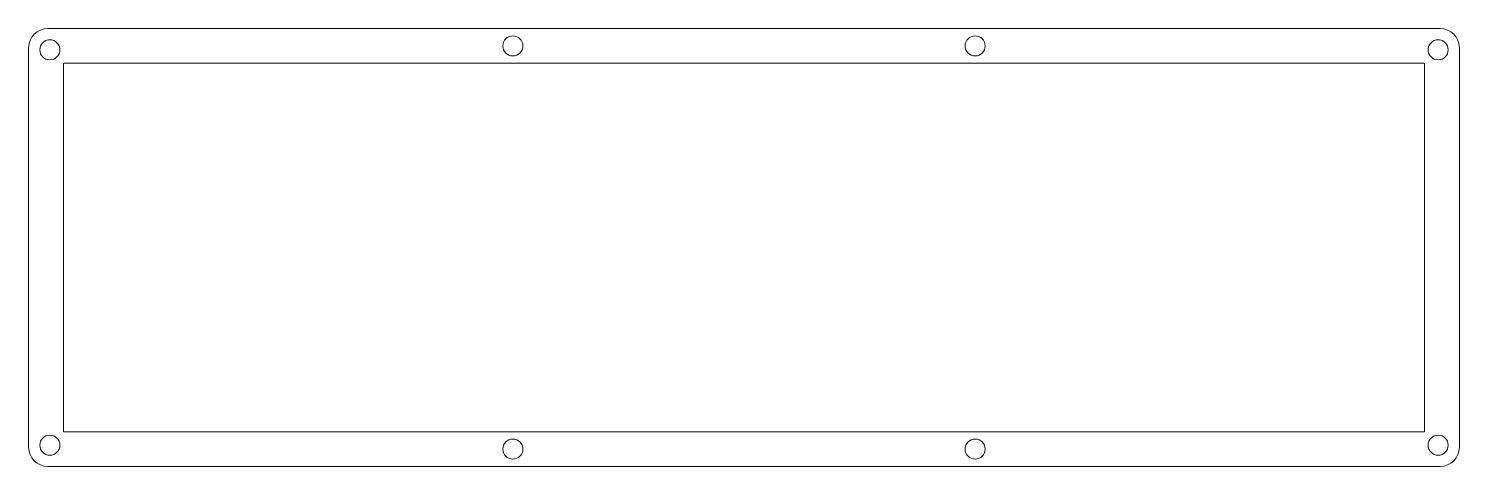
# Model space of a CAD drawing. Header units: millimetres. Extents: x 0 to 371, y 0 to 114.
import ezdxf

# ---------------------------------------------------------------- set-up
doc = ezdxf.new("R2010")
doc.units = ezdxf.units.MM
doc.header["$MEASUREMENT"] = 0

msp = doc.modelspace()

# ---------------------------------------------------------------- linework, layer by layer
at = {"lineweight": 0}
for p, q in [((365.775, 113.6), (5, 113.6)), ((0, 108.6), (0, 5)), ((370.775, 108.6), (370.775, 5)), ((9, 104.6), (9, 9)), ((361.775, 104.6), (9, 104.6)), ((361.775, 104.6), (361.775, 9)), ((361.775, 9), (9, 9)), ((365.775, 0), (5, 0))]:
    msp.add_line(p, q, dxfattribs=at)
for centre in [(125.5, 109.1), (245.275, 109.1), (5.5, 108.1), (365.275, 108.1), (5.5, 5.5), (365.275, 5.5), (125.5, 4.5), (245.275, 4.5)]:
    msp.add_circle(centre, 2.6, dxfattribs=at)
for centre, start, end in [((5, 108.6), 90, 180), ((365.775, 108.6), 0, 90), ((5, 5), 180, 270), ((365.775, 5), 270, 0)]:
    msp.add_arc(centre, 5, start, end, dxfattribs=at)

doc.saveas('drawing.dxf')
